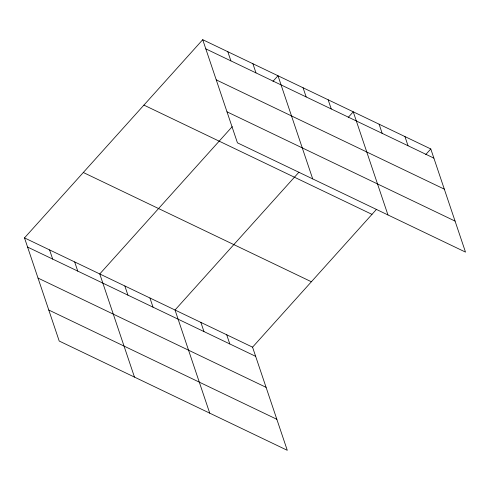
<?xml version="1.0" encoding="UTF-8"?>
<svg xmlns="http://www.w3.org/2000/svg" width="490" height="490" viewBox="0 0 490 490"><rect width="100%" height="100%" fill="white"/><g stroke="black" fill="none" stroke-linecap="round" stroke-linejoin="round"><path stroke-width="0.73" d="M24.5 237.895L252.564 347.165L287.275 450.304L59.21 341.04L24.5 237.895L202.725 39.696L430.79 148.96L465.5 252.105L237.436 142.835L202.725 39.696M232.242 126.622L99.764 273.953L134.474 377.098M272.961 81.346L277.989 75.754L312.7 178.893M298.955 172.186L175.022 310.017L209.732 413.156M348.219 117.404L353.247 111.812L387.958 214.951M252.564 347.165L376.498 209.34M425.761 154.552L430.79 148.96M205.812 48.859L433.877 158.129M216.249 79.87L444.314 189.14M226.999 111.824L455.063 221.094M143.913 105.099L371.977 214.369M83.312 172.492L311.377 281.756M27.587 247.064L255.651 356.334M38.024 278.075L266.088 387.345M48.773 310.023L276.838 419.293M404.942 136.581L408.029 145.744M379.095 124.197L382.182 133.36M328.159 99.795L331.246 108.958M303.071 87.771L306.158 96.94M252.901 63.731L255.982 72.9M227.813 51.713L230.894 60.883M226.717 334.78L229.804 343.949M200.869 322.396L203.956 331.565M149.934 297.993L153.021 307.163M124.846 285.976L127.933 295.139M74.676 261.936L77.757 271.105M49.588 249.918L52.669 259.081"/></g></svg>
